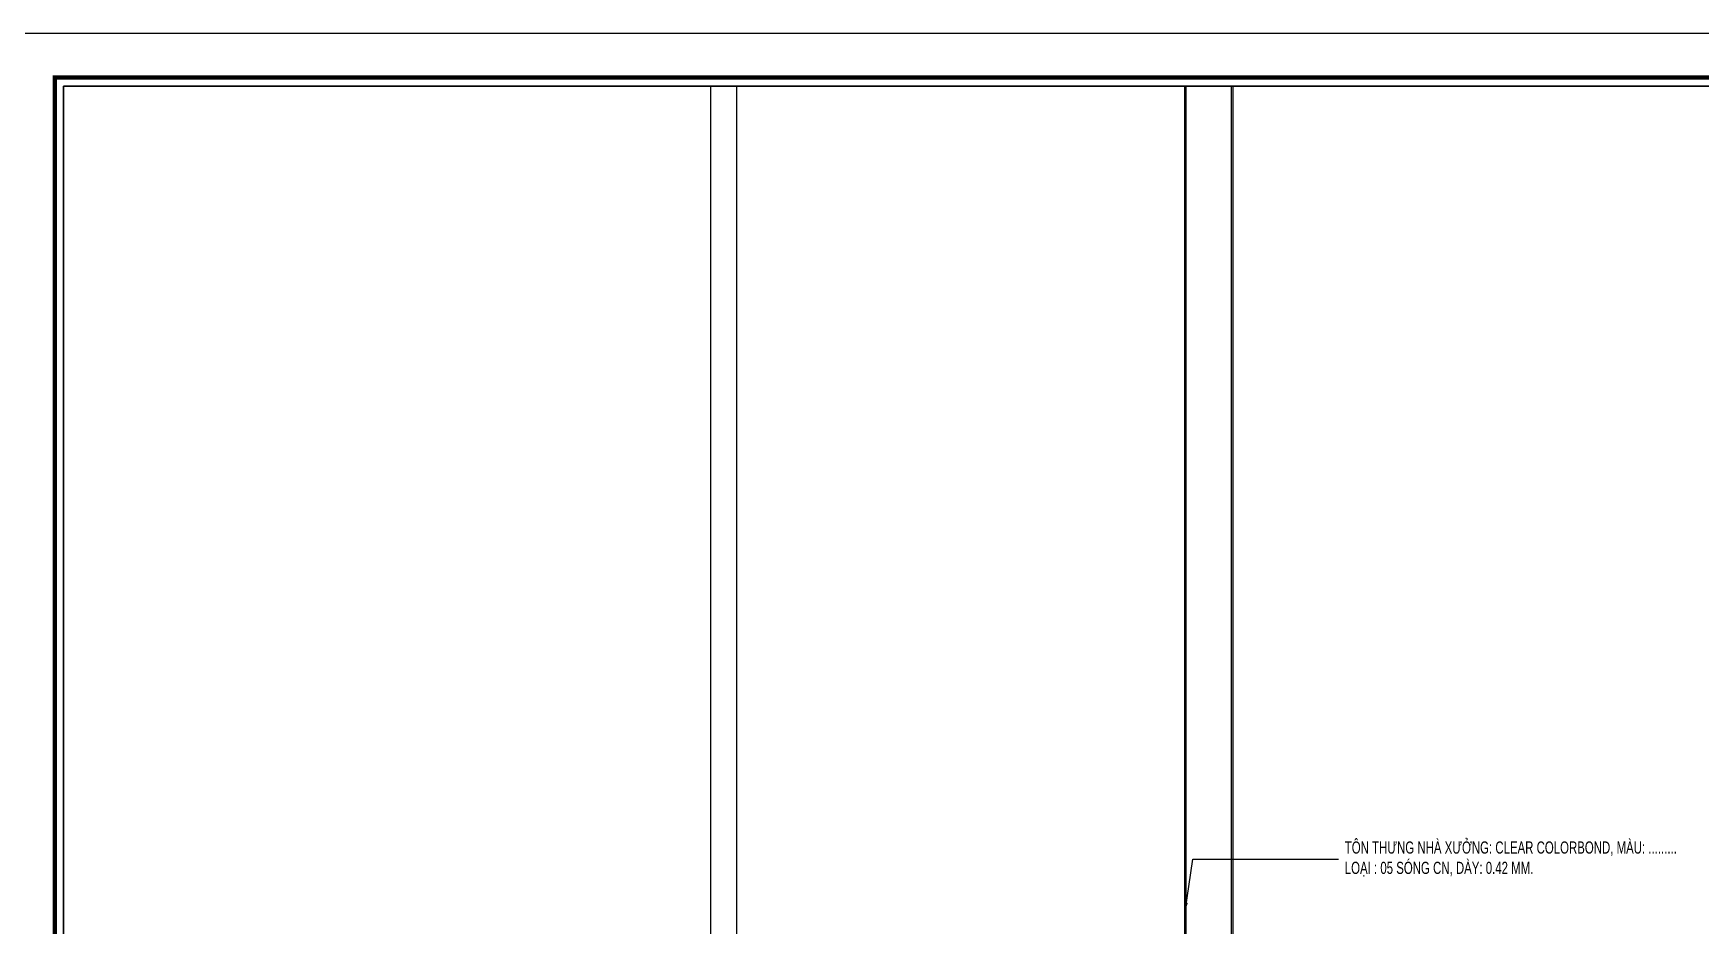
# Model space of a CAD drawing. Header units: inches. Extents: x 315041 to 662841, y -45540 to -35018.
# Drawn here: x 333179.6 to 333521.1, y -37930.7 to -37747.8 of the extents above; entities that cross this region are included whole.
import ezdxf

# ---------------------------------------------------------------- set-up
doc = ezdxf.new("R2010")
doc.units = ezdxf.units.IN
doc.header["$MEASUREMENT"] = 0
for name, color, linetype in [('2', 2, 'Continuous'), ('3', 3, 'Continuous'), ('7', 7, 'Continuous'), ('BAO KHUNG', 31, 'Continuous')]:
    doc.layers.add(name, color=color, linetype=linetype)
doc.styles.add('ST1H', font='vnshxh.shx', dxfattribs={"width": 0.7})
doc.dimstyles.new('3', dxfattribs={"dimtxt": 3.5, "dimasz": 1.8, "dimexe": 1, "dimexo": 0, "dimgap": 1, "dimtad": 1, "dimdec": 0, "dimlfac": 3, "dimzin": 0, "dimdsep": 46, "dimtxsty": 'ST1H', "dimblk": 'OBLIQUE', "dimcen": 1, "dimdle": 1, "dimclrd": 8, "dimclre": 8, "dimclrt": 3, "dimadec": 0, "dimazin": 0, "dimtfac": 1, "dimtdec": 0, "dimtix": 1, "dimtofl": 0, "dimtmove": 1, "dimatfit": 3, "dimfxl": 0.18, "dimtolj": 1, "dimtzin": 0, "dimlwd": -1, "dimlwe": -1, "dimarcsym": 1})

# ---------------------------------------------------------------- blocks, each defined once
blk = doc.blocks.new('A$C75D82031')
at = {"layer": '2', "color": 157, "linetype": 'Continuous'}
blk.add_lwpolyline([(0, 420), (594, 420), (594, 0), (0, 0)], close=True, dxfattribs=at)
at = {"layer": '7', "color": 147, "linetype": 'Continuous'}
blk.add_lwpolyline([(12.33, 57.61), (581.67, 57.61), (581.67, 409.19), (12.33, 409.19)], close=True, dxfattribs=at)
at = {"layer": 'BAO KHUNG', "color": 167, "linetype": 'Continuous', "const_width": 0.871}
blk.add_lwpolyline([(10.59, 9.07), (583.41, 9.07), (583.41, 410.93), (10.59, 410.93)], close=True, dxfattribs=at)
blk = doc.blocks.new('_Oblique')
at = {"color": 0, "linetype": 'ByBlock', "lineweight": -2}
blk.add_line((-0.5, -0.5), (0.5, 0.5), dxfattribs=at)

msp = doc.modelspace()

# ---------------------------------------------------------------- linework, layer by layer
at = {"color": 8}
msp.add_lwpolyline([(333185.7734, -37758.6315), (333755.1113, -37758.6315), (333755.1113, -38110.2113), (333185.7734, -38110.2113)], close=True, dxfattribs=at)
at = {"layer": '2'}
for p, q in [((333318.3701, -38110.2113), (333318.3701, -37758.6315)), ((333323.7034, -38110.2113), (333323.7034, -37758.6315))]:
    msp.add_line(p, q, dxfattribs=at)
at = {"layer": '3'}
for points in [[(333415.3701, -37758.6315), (333415.3701, -37973.6929), (333425.3698, -37973.6929), (333425.3698, -37758.6315)], [(333415.7034, -37758.6315), (333415.7034, -37973.3596), (333425.0364, -37973.3596), (333425.0364, -37758.6315)]]:
    msp.add_lwpolyline(points, dxfattribs=at)

# ---------------------------------------------------------------- block references
at = {"color": 1}
msp.add_blockref('A$C75D82031', (333173.4423, -38167.8214), dxfattribs=at)

# ---------------------------------------------------------------- leaders
at = {"color": 9}
msp.add_leader([(333415.5311, -37927.7693), (333417.0789, -37917.042), (333448.2319, -37917.042)], dimstyle='3', override={"dimgap": 1, "dimtad": 0}, dxfattribs=at)

# ---------------------------------------------------------------- next in the draw order: texts
at = {"layer": '3', "insert": (333448.2319, -37917.042), "char_height": 2.5, "attachment_point": 4, "style": 'ST1H', "bg_fill": 2}
msp.add_mtext('\\A1;t«n TH¦NG nhµ x\xadëng: CLEAR COLORBOND, mµu: .........\\PLo¹i : 05 SãNG CN, dµy: 0.42 mm.', dxfattribs=at)

doc.saveas('drawing.dxf')
